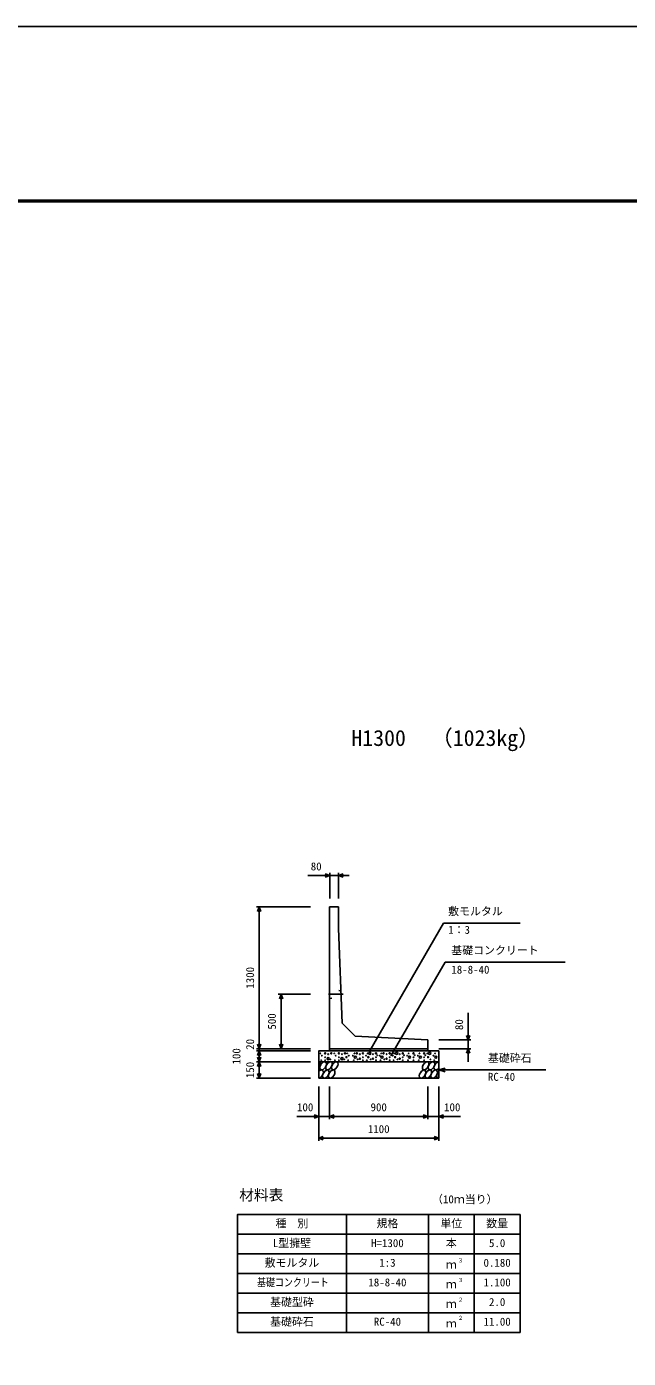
# Model space of a CAD drawing. Units: millimetres, scale not verified. Extents: x -67200 to 67200, y -23760 to 23760.
# Drawn here: x 47963 to 53476, y 11557 to 23760 of the extents above; entities that cross this region are included whole.
import ezdxf
from ezdxf.enums import TextEntityAlignment as Align

# ---------------------------------------------------------------- set-up
doc = ezdxf.new("R2010")
doc.units = ezdxf.units.MM
doc.header["$LTSCALE"] = 80
doc.linetypes.add('CHAIN1', pattern=[8, 5, -1, 1, -1])
doc.linetypes.add('DOTTED', pattern=[1.75, 0.25, -1.5])
for name, color, linetype, lineweight in [('0-0_CENTER', 7, 'CHAIN1', 25), ('0-1_DIM', 7, 'Continuous', 25), ('0-2_Defpoints', 5, 'Continuous', 25), ('0-3_HATCH', 6, 'Continuous', 25), ('0-4_HYO', 3, 'Continuous', 25), ('0-5_HYO2', 4, 'Continuous', 25), ('0-6_OUTLINE', 1, 'Continuous', 25), ('0-7_OUTLINE2', 4, 'DOTTED', 25), ('0-8_TXT', 7, 'Continuous', 25), ('0-9_WAKU', 3, 'Continuous', 25)]:
    doc.layers.add(name, color=color, linetype=linetype, lineweight=lineweight)
doc.styles.add('ＭＳ ゴシック', font='')
doc.styles.get('ＭＳ ゴシック').set_extended_font_data('MS Gothic')

msp = doc.modelspace()

# ---------------------------------------------------------------- linework, layer by layer
at = {"layer": '0-0_CENTER'}
msp.add_line((50727.55, 14894.21), (50863.49, 14894.21), dxfattribs=at)
at = {"layer": '0-1_DIM'}
for p, q in [((50739.46, 16006.1), (50739.46, 15769.21)), ((50819.46, 16006.1), (50819.46, 15769.21)), ((50539.92, 15981.1), (50739.46, 15981.1)), ((50819.46, 15981.1), (50739.46, 15981.1)), ((50819.46, 15981.1), (50919.46, 15981.1)), ((50068.75, 15694.21), (50563.75, 15694.21)), ((50093.75, 14394.21), (50093.75, 15694.21)), ((51110.89, 14382.31), (51782.16, 15544.99)), ((52484.58, 15544.99), (51782.16, 15544.99)), ((51300.38, 14327.92), (51796.64, 15187.48)), ((52896.19, 15187.48), (51796.64, 15187.48)), ((50268.75, 14894.21), (50563.75, 14894.21)), ((50293.75, 14894.21), (50293.75, 14394.21)), ((52008.75, 14474.21), (52008.75, 14721.9)), ((52033.75, 14474.21), (51738.75, 14474.21)), ((52008.75, 14474.21), (52008.75, 14394.21)), ((50068.75, 14394.21), (50563.75, 14394.21)), ((50068.75, 14374.21), (50563.75, 14374.21)), ((50093.75, 14394.21), (50093.75, 14374.21)), ((50093.75, 14374.21), (50093.75, 14274.21)), ((52033.75, 14394.21), (51738.75, 14394.21)), ((52008.75, 14274.21), (52008.75, 14394.21)), ((50068.75, 14274.21), (50563.75, 14274.21)), ((50093.75, 14274.21), (50093.75, 14124.21)), ((51738.75, 14199.21), (51796.71, 14214.74)), ((52719.07, 14199.21), (51738.75, 14199.21)), ((51738.75, 14199.21), (51796.71, 14183.68)), ((50068.75, 14124.21), (50563.75, 14124.21)), ((50638.75, 13549.21), (50638.75, 14049.21)), ((50738.75, 13749.21), (50738.75, 14049.21)), ((51638.75, 13749.21), (51638.75, 14049.21)), ((51638.75, 13749.21), (51638.75, 14049.21)), ((51738.75, 13549.21), (51738.75, 14049.21)), ((50439.21, 13774.21), (50638.75, 13774.21)), ((50738.75, 13774.21), (50638.75, 13774.21)), ((51638.75, 13774.21), (50738.75, 13774.21)), ((51738.75, 13774.21), (51638.75, 13774.21)), ((51938.29, 13774.21), (51738.75, 13774.21)), ((51738.75, 13574.21), (50638.75, 13574.21))]:
    msp.add_line(p, q, dxfattribs=at)
for points in [[(50697.18, 15996.49), (50739.46, 15981.1), (50697.18, 15965.71)], [(50861.75, 15996.49), (50819.46, 15981.1), (50861.75, 15965.71)], [(50109.14, 15651.92), (50093.75, 15694.21), (50078.36, 15651.92)], [(50309.14, 14851.92), (50293.75, 14894.21), (50278.36, 14851.92)], [(50109.14, 14436.49), (50093.75, 14394.21), (50078.36, 14436.49)], [(50309.14, 14436.49), (50293.75, 14394.21), (50278.36, 14436.49)], [(51993.36, 14516.49), (52008.75, 14474.21), (52024.14, 14516.49)], [(50109.14, 14331.92), (50093.75, 14374.21), (50078.36, 14331.92)], [(50109.14, 14316.49), (50093.75, 14274.21), (50078.36, 14316.49)], [(51993.36, 14351.92), (52008.75, 14394.21), (52024.14, 14351.92)], [(50109.14, 14231.92), (50093.75, 14274.21), (50078.36, 14231.92)], [(50109.14, 14166.49), (50093.75, 14124.21), (50078.36, 14166.49)], [(50596.46, 13789.6), (50638.75, 13774.21), (50596.46, 13758.82)], [(50781.04, 13789.6), (50738.75, 13774.21), (50781.04, 13758.82)], [(51596.46, 13789.6), (51638.75, 13774.21), (51596.46, 13758.82)], [(51781.04, 13789.6), (51738.75, 13774.21), (51781.04, 13758.82)], [(50681.04, 13589.6), (50638.75, 13574.21), (50681.04, 13558.82)], [(51696.46, 13589.6), (51738.75, 13574.21), (51696.46, 13558.82)]]:
    msp.add_lwpolyline(points, dxfattribs=at)
at = {"layer": '0-2_Defpoints'}
msp.add_lwpolyline([(0, -23760), (67200, -23760), (67200, 23760), (0, 23760)], close=True, dxfattribs=at)
at = {"layer": '0-3_HATCH'}
for centre, radius in [((50654.72, 14351.38), 2.5), ((50661.73, 14288.35), 2.5), ((50668.74, 14330.37), 2.5), ((50697.61, 14352.26), 5), ((50697.61, 14316.37), 2.5), ((50697.61, 14288.35), 2.5), ((50725.65, 14303.23), 10), ((50725.65, 14344.38), 2.5), ((50746.68, 14296.23), 2.5), ((50753.69, 14351.38), 5), ((50780.82, 14351.38), 2.5), ((50787.83, 14288.35), 2.5), ((50794.84, 14330.37), 2.5), ((50823.72, 14352.26), 5), ((50823.72, 14316.37), 2.5), ((50823.72, 14288.35), 2.5), ((50851.76, 14303.23), 10), ((50851.76, 14344.38), 2.5), ((50872.78, 14296.23), 2.5), ((50879.79, 14351.38), 5), ((50893.81, 14316.37), 5), ((50900.82, 14351.38), 2.5), ((50907.83, 14288.35), 2.5), ((50914.84, 14330.37), 2.5), ((50952.66, 14330.37), 2.5), ((50959.67, 14288.35), 2.5), ((50973.69, 14316.37), 10), ((50966.68, 14351.38), 2.5), ((50987.71, 14351.38), 5), ((50994.72, 14296.23), 2.5), ((51015.74, 14303.23), 5), ((51015.74, 14344.38), 2.5), ((51043.78, 14352.26), 5), ((51043.78, 14316.37), 2.5), ((51043.78, 14288.35), 2.5), ((51072.66, 14330.37), 2.5), ((51079.67, 14288.35), 2.5), ((51086.68, 14351.38), 2.5), ((51093.69, 14316.37), 5), ((51107.71, 14351.38), 10), ((51114.72, 14296.23), 2.5), ((51135.74, 14303.23), 5), ((51135.74, 14344.38), 2.5), ((51163.78, 14352.26), 5), ((51163.78, 14316.37), 2.5), ((51163.78, 14288.35), 2.5), ((51175.12, 14334.69), 2.5), ((51197.88, 14330.37), 2.5), ((51204.89, 14288.35), 2.5), ((51218.91, 14316.37), 10), ((51211.9, 14351.38), 2.5), ((51232.93, 14351.38), 5), ((51239.94, 14296.23), 2.5), ((51260.97, 14303.23), 5), ((51260.97, 14344.38), 2.5), ((51289.01, 14352.26), 5), ((51289.01, 14316.37), 2.5), ((51289.01, 14288.35), 2.5), ((51317.88, 14330.37), 2.5), ((51324.89, 14288.35), 2.5), ((51331.9, 14351.38), 2.5), ((51338.91, 14316.37), 5), ((51352.93, 14351.38), 10), ((51359.94, 14296.23), 2.5), ((51380.97, 14303.23), 5), ((51380.97, 14344.38), 2.5), ((51409.01, 14352.26), 5), ((51409.01, 14316.37), 2.5), ((51409.01, 14288.35), 2.5), ((51420.35, 14334.69), 2.5), ((51449.81, 14330.37), 2.5), ((51456.82, 14288.35), 2.5), ((51470.84, 14316.37), 10), ((51463.83, 14351.38), 2.5), ((51507.45, 14352.26), 5), ((51507.45, 14316.37), 2.5), ((51507.45, 14288.35), 2.5), ((51518.79, 14334.69), 2.5), ((51548.25, 14330.37), 2.5), ((51555.26, 14288.35), 2.5), ((51569.28, 14316.37), 10), ((51562.26, 14351.38), 2.5), ((51604.44, 14352.26), 5), ((51604.44, 14316.37), 2.5), ((51604.44, 14288.35), 2.5), ((51615.78, 14334.69), 2.5), ((51634.14, 14351.38), 2.5), ((51641.15, 14316.37), 5), ((51655.17, 14351.38), 10), ((51662.18, 14296.23), 2.5), ((51690.52, 14330.37), 2.5), ((51697.53, 14288.35), 2.5), ((51711.55, 14316.37), 10), ((51704.54, 14351.38), 2.5)]:
    msp.add_circle(centre, radius, dxfattribs=at)
for centre in [(50679.59, 14236.7), (50732.8, 14236.7), (50786.01, 14236.7), (51618.47, 14236.7), (51671.68, 14236.7), (50704.91, 14161.71), (50758.12, 14161.71), (51590.59, 14161.71), (51643.79, 14161.71), (51697, 14161.71)]:
    msp.add_ellipse(centre, major_axis=(21.81, 35.31), ratio=0.5792, dxfattribs=at)
for centre, start_param, end_param in [((50626.39, 14236.7), 4.385593, 6.67454438), ((50651.71, 14161.71), 3.51114638, 7.548991), ((51724.89, 14236.7), 0.33577149, 4.44118059), ((51750.21, 14161.71), 1.2110787, 3.56587337)]:
    msp.add_ellipse(centre, major_axis=(21.81, 35.31), ratio=0.5792, start_param=start_param, end_param=end_param, dxfattribs=at)
at = {"layer": '0-4_HYO'}
for p, q in [((50893.75, 12874.21), (50893.75, 11794.21)), ((51643.75, 12874.21), (51643.75, 11794.21)), ((52063.75, 12874.21), (52063.75, 11794.21)), ((49893.75, 12694.21), (52483.75, 12694.21))]:
    msp.add_line(p, q, dxfattribs=at)
msp.add_lwpolyline([(49893.75, 11794.21), (52483.75, 11794.21), (52483.75, 12874.21), (49893.75, 12874.21)], close=True, dxfattribs=at)
at = {"layer": '0-5_HYO2'}
for p, q in [((49893.75, 12514.21), (52483.75, 12514.21)), ((49893.75, 12334.21), (52483.75, 12334.21)), ((49893.75, 12154.21), (52483.75, 12154.21)), ((49893.75, 11974.21), (52483.75, 11974.21))]:
    msp.add_line(p, q, dxfattribs=at)
at = {"layer": '0-6_OUTLINE'}
for p, q in [((50738.75, 15694.21), (50818.75, 15694.21)), ((50738.75, 14374.21), (50738.75, 15694.21)), ((50818.75, 15694.21), (50818.75, 15494.21)), ((50818.75, 15494.21), (50853.75, 14629.21)), ((51638.75, 14474.21), (51638.75, 14374.21)), ((50738.75, 14394.21), (51638.75, 14394.21)), ((51738.75, 14374.21), (51738.75, 14124.21)), ((51738.75, 14274.21), (50638.75, 14274.21)), ((51738.75, 14124.21), (50638.75, 14124.21))]:
    msp.add_line(p, q, dxfattribs=at)
for points in [[(51638.75, 14474.21), (50973.75, 14509.21), (50853.75, 14629.21)], [(51738.75, 14374.21), (50638.75, 14374.21), (50638.75, 14124.21)]]:
    msp.add_lwpolyline(points, dxfattribs=at)
at = {"layer": '0-7_OUTLINE2'}
for p, q in [((50841.81, 14924.21), (50738.75, 14934.21)), ((50738.75, 14854.21), (50844.24, 14864.21))]:
    msp.add_line(p, q, dxfattribs=at)
at = {"layer": '0-9_WAKU', "lineweight": 50}
msp.add_lwpolyline([(1600, -22160), (65600, -22160), (65600, 22160), (1600, 22160)], close=True, dxfattribs=at)

# ---------------------------------------------------------------- texts
at = {"layer": '0-1_DIM', "style": 'ＭＳ ゴシック'}
for s, p in [('80', (50565.82, 16006.1)), ('敷モルタル', (51825.02, 15594.99)), ('1：3', (51825.02, 15424.87)), ('基礎コンクリート', (51853.9, 15237.48)), ('18-8-40', (51853.9, 15059.85)), ('基礎砕石', (52189, 14249.21)), ('RC-40', (52189, 14077.83)), ('100', (50440.11, 13799.21)), ('900', (51113.75, 13799.21)), ('100', (51787.39, 13799.21)), ('1100', (51088.75, 13599.21))]:
    msp.add_text(s, height=73.31, dxfattribs=at).set_placement(p, align=Align.BOTTOM_LEFT)
for s, p in [('1300', (50068.75, 14944.21)), ('500', (50268.75, 14569.21)), ('80', (51983.75, 14564.85)), ('20', (50068.75, 14384.27)), ('100', (49943.75, 14249.21)), ('150', (50068.75, 14124.21))]:
    msp.add_text(s, height=73.31, rotation=90, dxfattribs=at).set_placement(p, align=Align.BOTTOM_LEFT)
at = {"layer": '0-8_TXT', "style": 'ＭＳ ゴシック'}
for s, height, p in [('（1023kg）', 146.6, (51667.37, 17124.45)), ('H1300', 146.6, (50938.75, 17124.45)), ('材料表', 98.97, (49910.42, 12974.21)), ('（10ｍ当り）', 73.31, (51677.08, 12955.87)), ('種\u3000別', 73.31, (50243.75, 12734.21)), ('規格', 73.31, (51168.75, 12734.21)), ('単位', 73.31, (51753.75, 12734.21)), ('数量', 73.31, (52173.75, 12734.21)), ('L型擁壁', 73.31, (50218.75, 12554.21)), ('H=1300', 73.31, (51118.75, 12554.21)), ('本', 73.31, (51803.75, 12554.21)), ('5.0', 73.31, (52198.75, 12554.21)), ('敷モルタル', 73.31, (50143.75, 12374.21)), ('1:3', 73.31, (51193.75, 12374.21)), ('３', 36.66, (51912.99, 12424.82)), ('0.180', 73.31, (52148.75, 12374.21)), ('ｍ', 73.31, (51803.75, 12357.54)), ('18-8-40', 73.31, (51093.75, 12194.21)), ('ｍ', 73.31, (51803.75, 12177.54)), ('３', 36.66, (51912.99, 12244.82)), ('1.100', 73.31, (52148.75, 12194.21)), ('基礎型砕', 73.31, (50193.75, 12014.21)), ('２', 36.66, (51912.99, 12064.82)), ('2.0', 73.31, (52198.75, 12014.21)), ('ｍ', 73.31, (51803.75, 11997.54)), ('基礎砕石', 73.31, (50193.75, 11834.21)), ('RC-40', 73.31, (51143.75, 11834.21)), ('ｍ', 73.31, (51803.75, 11817.54)), ('２', 36.66, (51912.99, 11898.15)), ('11.00', 73.31, (52148.75, 11834.21))]:
    msp.add_text(s, height=height, dxfattribs=at).set_placement(p, align=Align.BOTTOM_LEFT)
at = {"layer": '0-8_TXT', "style": 'ＭＳ ゴシック', "width": 0.8}
msp.add_text('基礎コンクリート', height=73.31, dxfattribs=at).set_placement((50073.75, 12194.21), align=Align.BOTTOM_LEFT)

doc.saveas('drawing.dxf')
